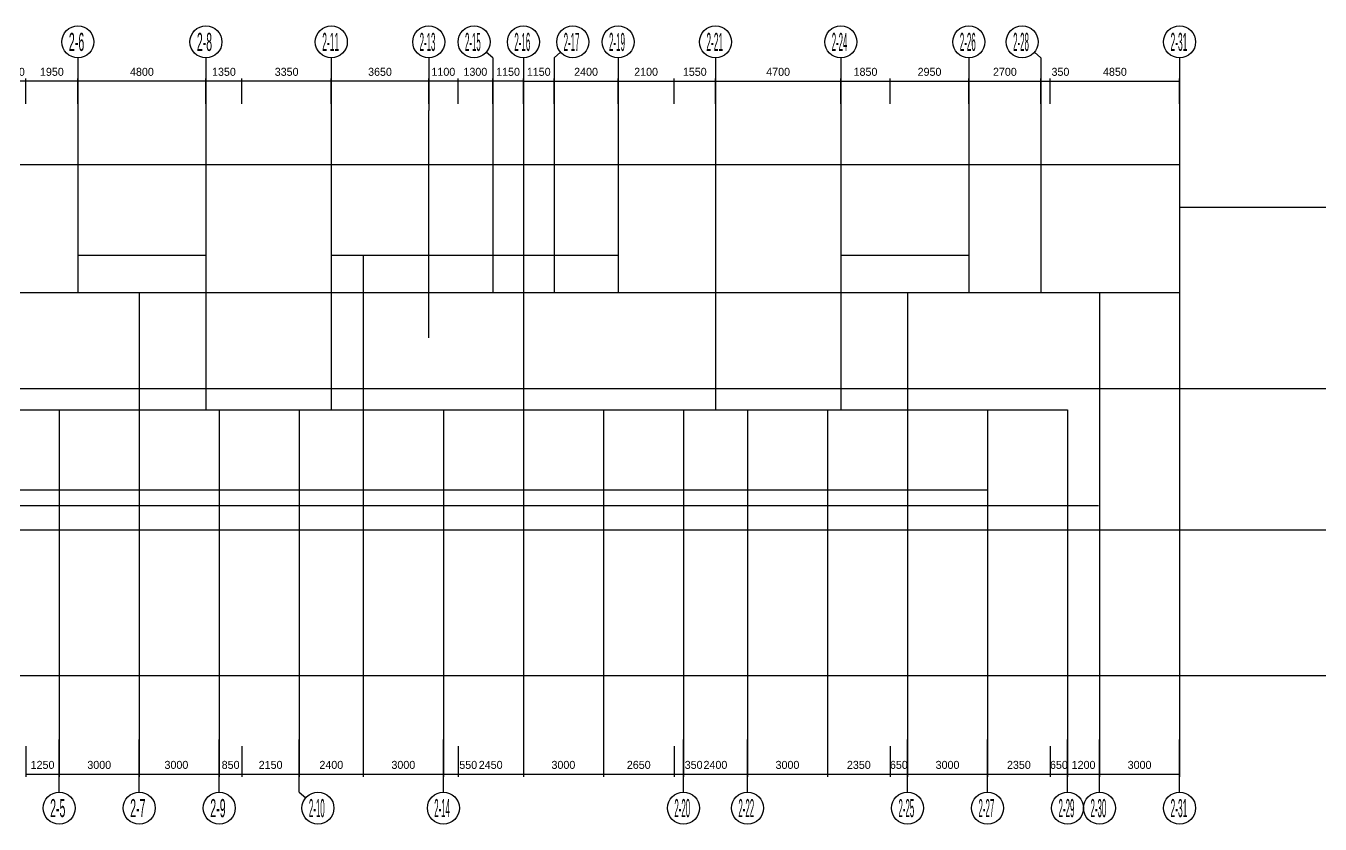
# Model space of a CAD drawing. Extents: x 471867 to 669967, y 35268 to 238913.
# Drawn here: x 546858 to 595376, y 207514 to 237426 of the extents above; entities that cross this region are included whole.
import ezdxf

# ---------------------------------------------------------------- set-up
doc = ezdxf.new("R2010")
doc.units = 0
doc.header["$LTSCALE"] = 100
doc.header["$MEASUREMENT"] = 0
doc.layers.add('DOTE', color=253, linetype='Continuous')
doc.layers.add('L-AXIS', color=3, linetype='Continuous')
doc.styles.add('hztxt2', font='hztxt2')
doc.dimstyles.get("Standard").update_dxf_attribs({"dimtxt": 300, "dimasz": 100, "dimexe": 100, "dimexo": 250, "dimgap": 100, "dimtad": 0, "dimtoh": 1, "dimdec": 0, "dimdsep": 46, "dimcen": 0.09, "dimclrt": 7, "dimadec": 0, "dimazin": 0, "dimtfac": 1, "dimtdec": 4, "dimtofl": 0, "dimtmove": 0, "dimatfit": 3, "dimfxl": 1, "dimtolj": 1, "dimtzin": 0, "dimarcsym": 0})

# ---------------------------------------------------------------- blocks, each defined once
blk = doc.blocks.new('*D401')
at = {"layer": 'L-AXIS', "color": 0, "linetype": 'ByBlock', "lineweight": -2}
for p, q in [((569058, 234511), (569058, 235453)), ((569058, 235353), (571158, 235353)), ((571158, 234511), (571158, 235453))]:
    blk.add_line(p, q, dxfattribs=at)
for points in [[(569058, 235353), (569158, 235370), (569158, 235337)], [(571158, 235353), (571058, 235337), (571058, 235370)]]:
    blk.add_solid(points, dxfattribs=at)
at = {"layer": 'L-AXIS', "color": 7, "linetype": 'Continuous', "lineweight": -2, "insert": (570108, 235703), "char_height": 300, "width": 775, "attachment_point": 5, "style": 'hztxt2'}
blk.add_mtext('2100', dxfattribs=at)
blk = doc.blocks.new('*D31')
at = {"layer": 'L-AXIS', "color": 0, "linetype": 'ByBlock', "lineweight": -2}
for p, q in [((568508, 210429), (568508, 209281)), ((571158, 210429), (571158, 209281)), ((568508, 209381), (571158, 209381))]:
    blk.add_line(p, q, dxfattribs=at)
for points in [[(568508, 209381), (568608, 209398), (568608, 209364)], [(571158, 209381), (571058, 209364), (571058, 209398)]]:
    blk.add_solid(points, dxfattribs=at)
at = {"layer": 'L-AXIS', "color": 7, "linetype": 'Continuous', "lineweight": -2, "insert": (569833, 209731), "char_height": 300, "width": 775, "attachment_point": 5, "style": 'hztxt2'}
blk.add_mtext('2650', dxfattribs=at)
blk = doc.blocks.new('_AXISO')
blk.add_circle((0, 0), 0.5)
blk = doc.blocks.new('*D208')
at = {"layer": 'L-AXIS', "color": 0, "linetype": 'ByBlock', "lineweight": -2}
for p, q in [((553608, 234511), (553608, 235453)), ((554958, 235353), (553608, 235353)), ((554958, 234511), (554958, 235453))]:
    blk.add_line(p, q, dxfattribs=at)
for points in [[(553608, 235353), (553708, 235370), (553708, 235337)], [(554958, 235353), (554858, 235337), (554858, 235370)]]:
    blk.add_solid(points, dxfattribs=at)
at = {"layer": 'L-AXIS', "color": 7, "linetype": 'Continuous', "lineweight": -2, "insert": (554283, 235703), "char_height": 300, "width": 690, "attachment_point": 5, "style": 'hztxt2'}
blk.add_mtext('1350', dxfattribs=at)
blk = doc.blocks.new('*D269')
at = {"layer": 'L-AXIS', "color": 0, "linetype": 'ByBlock', "lineweight": -2}
for p, q in [((554958, 234511), (554958, 235453)), ((558308, 235353), (554958, 235353)), ((558308, 234511), (558308, 235453))]:
    blk.add_line(p, q, dxfattribs=at)
for points in [[(554958, 235353), (555058, 235370), (555058, 235337)], [(558308, 235353), (558208, 235337), (558208, 235370)]]:
    blk.add_solid(points, dxfattribs=at)
at = {"layer": 'L-AXIS', "color": 7, "linetype": 'Continuous', "lineweight": -2, "insert": (556633, 235703), "char_height": 300, "width": 780, "attachment_point": 5, "style": 'hztxt2'}
blk.add_mtext('3350', dxfattribs=at)
blk = doc.blocks.new('*D142')
at = {"layer": 'L-AXIS', "color": 0, "linetype": 'ByBlock', "lineweight": -2}
for p, q in [((554108, 210429), (554108, 209281)), ((554958, 210429), (554958, 209281)), ((554108, 209381), (554958, 209381))]:
    blk.add_line(p, q, dxfattribs=at)
for points in [[(554108, 209381), (554208, 209398), (554208, 209364)], [(554958, 209381), (554858, 209364), (554858, 209398)]]:
    blk.add_solid(points, dxfattribs=at)
at = {"layer": 'L-AXIS', "color": 7, "linetype": 'Continuous', "lineweight": -2, "insert": (554533, 209731), "char_height": 300, "width": 566.67, "attachment_point": 5, "style": 'hztxt2'}
blk.add_mtext('850', dxfattribs=at)
blk = doc.blocks.new('*D207')
at = {"layer": 'L-AXIS', "color": 0, "linetype": 'ByBlock', "lineweight": -2}
for p, q in [((554958, 210429), (554958, 209281)), ((557108, 210429), (557108, 209281)), ((554958, 209381), (557108, 209381))]:
    blk.add_line(p, q, dxfattribs=at)
for points in [[(554958, 209381), (555058, 209398), (555058, 209364)], [(557108, 209381), (557008, 209364), (557008, 209398)]]:
    blk.add_solid(points, dxfattribs=at)
at = {"layer": 'L-AXIS', "color": 7, "linetype": 'Continuous', "lineweight": -2, "insert": (556033, 209731), "char_height": 300, "width": 775, "attachment_point": 5, "style": 'hztxt2'}
blk.add_mtext('2150', dxfattribs=at)
blk = doc.blocks.new('*D23')
at = {"layer": 'L-AXIS', "color": 0, "linetype": 'ByBlock', "lineweight": -2}
for p, q in [((546858, 210429), (546858, 209281)), ((548108, 210429), (548108, 209281)), ((546858, 209381), (548108, 209381))]:
    blk.add_line(p, q, dxfattribs=at)
for points in [[(546858, 209381), (546958, 209398), (546958, 209364)], [(548108, 209381), (548008, 209364), (548008, 209398)]]:
    blk.add_solid(points, dxfattribs=at)
at = {"layer": 'L-AXIS', "color": 7, "linetype": 'Continuous', "lineweight": -2, "insert": (547483, 209731), "char_height": 300, "width": 690, "attachment_point": 5, "style": 'hztxt2'}
blk.add_mtext('1250', dxfattribs=at)
blk = doc.blocks.new('*D168')
at = {"layer": 'L-AXIS', "color": 0, "linetype": 'ByBlock', "lineweight": -2}
for p, q in [((551108, 210429), (551108, 209281)), ((554108, 210429), (554108, 209281)), ((551108, 209381), (554108, 209381))]:
    blk.add_line(p, q, dxfattribs=at)
for points in [[(551108, 209381), (551208, 209398), (551208, 209364)], [(554108, 209381), (554008, 209364), (554008, 209398)]]:
    blk.add_solid(points, dxfattribs=at)
at = {"layer": 'L-AXIS', "color": 7, "linetype": 'Continuous', "lineweight": -2, "insert": (552501, 209731), "char_height": 300, "width": 780, "attachment_point": 5, "style": 'hztxt2'}
blk.add_mtext('3000', dxfattribs=at)
blk = doc.blocks.new('*D198')
at = {"layer": 'L-AXIS', "color": 0, "linetype": 'ByBlock', "lineweight": -2}
for p, q in [((548108, 210429), (548108, 209281)), ((551108, 210429), (551108, 209281)), ((548108, 209381), (551108, 209381))]:
    blk.add_line(p, q, dxfattribs=at)
for points in [[(548108, 209381), (548208, 209398), (548208, 209364)], [(551108, 209381), (551008, 209364), (551008, 209398)]]:
    blk.add_solid(points, dxfattribs=at)
at = {"layer": 'L-AXIS', "color": 7, "linetype": 'Continuous', "lineweight": -2, "insert": (549608, 209731), "char_height": 300, "width": 780, "attachment_point": 5, "style": 'hztxt2'}
blk.add_mtext('3000', dxfattribs=at)
blk = doc.blocks.new('*D47')
at = {"layer": 'L-AXIS', "color": 0, "linetype": 'ByBlock', "lineweight": -2}
for p, q in [((546858, 234511), (546858, 235453)), ((548808, 235353), (546858, 235353)), ((548808, 234511), (548808, 235453))]:
    blk.add_line(p, q, dxfattribs=at)
for points in [[(546858, 235353), (546958, 235370), (546958, 235337)], [(548808, 235353), (548708, 235337), (548708, 235370)]]:
    blk.add_solid(points, dxfattribs=at)
at = {"layer": 'L-AXIS', "color": 7, "linetype": 'Continuous', "lineweight": -2, "insert": (547833, 235703), "char_height": 300, "width": 685, "attachment_point": 5, "style": 'hztxt2'}
blk.add_mtext('1950', dxfattribs=at)
blk = doc.blocks.new('*D415')
at = {"layer": 'L-AXIS', "color": 0, "linetype": 'ByBlock', "lineweight": -2}
for p, q in [((546108, 234511), (546108, 235453)), ((546858, 235353), (546108, 235353)), ((546858, 234511), (546858, 235453))]:
    blk.add_line(p, q, dxfattribs=at)
for points in [[(546108, 235353), (546208, 235370), (546208, 235337)], [(546858, 235353), (546758, 235337), (546758, 235370)]]:
    blk.add_solid(points, dxfattribs=at)
at = {"layer": 'L-AXIS', "color": 7, "linetype": 'Continuous', "lineweight": -2, "insert": (546483, 235703), "char_height": 300, "width": 566.67, "attachment_point": 5, "style": 'hztxt2'}
blk.add_mtext('750', dxfattribs=at)
blk = doc.blocks.new('*D17')
at = {"layer": 'L-AXIS', "color": 0, "linetype": 'ByBlock', "lineweight": -2}
for p, q in [((548808, 234511), (548808, 235453)), ((553608, 235353), (548808, 235353)), ((553608, 234511), (553608, 235453))]:
    blk.add_line(p, q, dxfattribs=at)
for points in [[(548808, 235353), (548908, 235370), (548908, 235337)], [(553608, 235353), (553508, 235337), (553508, 235370)]]:
    blk.add_solid(points, dxfattribs=at)
at = {"layer": 'L-AXIS', "color": 7, "linetype": 'Continuous', "lineweight": -2, "insert": (551208, 235703), "char_height": 300, "width": 790, "attachment_point": 5, "style": 'hztxt2'}
blk.add_mtext('4800', dxfattribs=at)
blk = doc.blocks.new('*D282')
at = {"layer": 'L-AXIS', "color": 0, "linetype": 'ByBlock', "lineweight": -2}
for p, q in [((562508, 210429), (562508, 209281)), ((563058, 210429), (563058, 209281)), ((562508, 209381), (563058, 209381))]:
    blk.add_line(p, q, dxfattribs=at)
for points in [[(562508, 209381), (562608, 209398), (562608, 209364)], [(563058, 209381), (562958, 209364), (562958, 209398)]]:
    blk.add_solid(points, dxfattribs=at)
at = {"layer": 'L-AXIS', "color": 7, "linetype": 'Continuous', "lineweight": -2, "insert": (563441, 209731), "char_height": 300, "width": 566.67, "attachment_point": 5, "style": 'hztxt2'}
blk.add_mtext('550', dxfattribs=at)
blk = doc.blocks.new('*D54')
at = {"layer": 'L-AXIS', "color": 0, "linetype": 'ByBlock', "lineweight": -2}
for p, q in [((557108, 210429), (557108, 209281)), ((559508, 210429), (559508, 209281)), ((557108, 209381), (559508, 209381))]:
    blk.add_line(p, q, dxfattribs=at)
for points in [[(557108, 209381), (557208, 209398), (557208, 209364)], [(559508, 209381), (559408, 209364), (559408, 209398)]]:
    blk.add_solid(points, dxfattribs=at)
at = {"layer": 'L-AXIS', "color": 7, "linetype": 'Continuous', "lineweight": -2, "insert": (558308, 209731), "char_height": 300, "width": 785, "attachment_point": 5, "style": 'hztxt2'}
blk.add_mtext('2400', dxfattribs=at)
blk = doc.blocks.new('*D335')
at = {"layer": 'L-AXIS', "color": 0, "linetype": 'ByBlock', "lineweight": -2}
for p, q in [((559508, 210429), (559508, 209281)), ((562508, 210429), (562508, 209281)), ((559508, 209381), (562508, 209381))]:
    blk.add_line(p, q, dxfattribs=at)
for points in [[(559508, 209381), (559608, 209398), (559608, 209364)], [(562508, 209381), (562408, 209364), (562408, 209398)]]:
    blk.add_solid(points, dxfattribs=at)
at = {"layer": 'L-AXIS', "color": 7, "linetype": 'Continuous', "lineweight": -2, "insert": (561008, 209731), "char_height": 300, "width": 780, "attachment_point": 5, "style": 'hztxt2'}
blk.add_mtext('3000', dxfattribs=at)
blk = doc.blocks.new('*D203')
at = {"layer": 'L-AXIS', "color": 0, "linetype": 'ByBlock', "lineweight": -2}
for p, q in [((565508, 210429), (565508, 209281)), ((568508, 210429), (568508, 209281)), ((565508, 209381), (568508, 209381))]:
    blk.add_line(p, q, dxfattribs=at)
for points in [[(565508, 209381), (565608, 209398), (565608, 209364)], [(568508, 209381), (568408, 209364), (568408, 209398)]]:
    blk.add_solid(points, dxfattribs=at)
at = {"layer": 'L-AXIS', "color": 7, "linetype": 'Continuous', "lineweight": -2, "insert": (567008, 209731), "char_height": 300, "width": 780, "attachment_point": 5, "style": 'hztxt2'}
blk.add_mtext('3000', dxfattribs=at)
blk = doc.blocks.new('*D264')
at = {"layer": 'L-AXIS', "color": 0, "linetype": 'ByBlock', "lineweight": -2}
for p, q in [((563058, 210429), (563058, 209281)), ((565508, 210429), (565508, 209281)), ((563058, 209381), (565508, 209381))]:
    blk.add_line(p, q, dxfattribs=at)
for points in [[(563058, 209381), (563158, 209398), (563158, 209364)], [(565508, 209381), (565408, 209364), (565408, 209398)]]:
    blk.add_solid(points, dxfattribs=at)
at = {"layer": 'L-AXIS', "color": 7, "linetype": 'Continuous', "lineweight": -2, "insert": (564283, 209731), "char_height": 300, "width": 785, "attachment_point": 5, "style": 'hztxt2'}
blk.add_mtext('2450', dxfattribs=at)
blk = doc.blocks.new('*D201')
at = {"layer": 'L-AXIS', "color": 0, "linetype": 'ByBlock', "lineweight": -2}
for p, q in [((561958, 234511), (561958, 235453)), ((563058, 235353), (561958, 235353)), ((563058, 234511), (563058, 235453))]:
    blk.add_line(p, q, dxfattribs=at)
for points in [[(561958, 235353), (562058, 235370), (562058, 235337)], [(563058, 235353), (562958, 235337), (562958, 235370)]]:
    blk.add_solid(points, dxfattribs=at)
at = {"layer": 'L-AXIS', "color": 7, "linetype": 'Continuous', "lineweight": -2, "insert": (562508, 235703), "char_height": 300, "width": 685, "attachment_point": 5, "style": 'hztxt2'}
blk.add_mtext('1100', dxfattribs=at)
blk = doc.blocks.new('*D19')
at = {"layer": 'L-AXIS', "color": 0, "linetype": 'ByBlock', "lineweight": -2}
for p, q in [((558308, 234511), (558308, 235453)), ((561958, 235353), (558308, 235353)), ((561958, 234511), (561958, 235453))]:
    blk.add_line(p, q, dxfattribs=at)
for points in [[(558308, 235353), (558408, 235370), (558408, 235337)], [(561958, 235353), (561858, 235337), (561858, 235370)]]:
    blk.add_solid(points, dxfattribs=at)
at = {"layer": 'L-AXIS', "color": 7, "linetype": 'Continuous', "lineweight": -2, "insert": (560133, 235703), "char_height": 300, "width": 775, "attachment_point": 5, "style": 'hztxt2'}
blk.add_mtext('3650', dxfattribs=at)
blk = doc.blocks.new('*D85')
at = {"layer": 'L-AXIS', "color": 0, "linetype": 'ByBlock', "lineweight": -2}
for p, q in [((566658, 234511), (566658, 235453)), ((566658, 235353), (569058, 235353)), ((569058, 234511), (569058, 235453))]:
    blk.add_line(p, q, dxfattribs=at)
for points in [[(566658, 235353), (566758, 235370), (566758, 235337)], [(569058, 235353), (568958, 235337), (568958, 235370)]]:
    blk.add_solid(points, dxfattribs=at)
at = {"layer": 'L-AXIS', "color": 7, "linetype": 'Continuous', "lineweight": -2, "insert": (567858, 235703), "char_height": 300, "width": 785, "attachment_point": 5, "style": 'hztxt2'}
blk.add_mtext('2400', dxfattribs=at)
blk = doc.blocks.new('*D273')
at = {"layer": 'L-AXIS', "color": 0, "linetype": 'ByBlock', "lineweight": -2}
for p, q in [((564358, 234511), (564358, 235453)), ((565508, 235353), (564358, 235353)), ((565508, 234511), (565508, 235453))]:
    blk.add_line(p, q, dxfattribs=at)
for points in [[(564358, 235353), (564458, 235370), (564458, 235337)], [(565508, 235353), (565408, 235337), (565408, 235370)]]:
    blk.add_solid(points, dxfattribs=at)
at = {"layer": 'L-AXIS', "color": 7, "linetype": 'Continuous', "lineweight": -2, "insert": (564933, 235703), "char_height": 300, "width": 685, "attachment_point": 5, "style": 'hztxt2'}
blk.add_mtext('1150', dxfattribs=at)
blk = doc.blocks.new('*D324')
at = {"layer": 'L-AXIS', "color": 0, "linetype": 'ByBlock', "lineweight": -2}
for p, q in [((563058, 234511), (563058, 235453)), ((564358, 235353), (563058, 235353)), ((564358, 234511), (564358, 235453))]:
    blk.add_line(p, q, dxfattribs=at)
for points in [[(563058, 235353), (563158, 235370), (563158, 235337)], [(564358, 235353), (564258, 235337), (564258, 235370)]]:
    blk.add_solid(points, dxfattribs=at)
at = {"layer": 'L-AXIS', "color": 7, "linetype": 'Continuous', "lineweight": -2, "insert": (563708, 235703), "char_height": 300, "width": 690, "attachment_point": 5, "style": 'hztxt2'}
blk.add_mtext('1300', dxfattribs=at)
blk = doc.blocks.new('*D163')
at = {"layer": 'L-AXIS', "color": 0, "linetype": 'ByBlock', "lineweight": -2}
for p, q in [((565508, 234511), (565508, 235453)), ((565508, 235353), (566658, 235353)), ((566658, 234511), (566658, 235453))]:
    blk.add_line(p, q, dxfattribs=at)
for points in [[(565508, 235353), (565608, 235370), (565608, 235337)], [(566658, 235353), (566558, 235337), (566558, 235370)]]:
    blk.add_solid(points, dxfattribs=at)
at = {"layer": 'L-AXIS', "color": 7, "linetype": 'Continuous', "lineweight": -2, "insert": (566083, 235703), "char_height": 300, "width": 685, "attachment_point": 5, "style": 'hztxt2'}
blk.add_mtext('1150', dxfattribs=at)
blk = doc.blocks.new('*D126')
at = {"layer": 'L-AXIS', "color": 0, "linetype": 'ByBlock', "lineweight": -2}
for p, q in [((585258, 234511), (585258, 235453)), ((585258, 235353), (590108, 235353)), ((590108, 234511), (590108, 235453))]:
    blk.add_line(p, q, dxfattribs=at)
for points in [[(585258, 235353), (585358, 235370), (585358, 235337)], [(590108, 235353), (590008, 235337), (590008, 235370)]]:
    blk.add_solid(points, dxfattribs=at)
at = {"layer": 'L-AXIS', "color": 7, "linetype": 'Continuous', "lineweight": -2, "insert": (587683, 235703), "char_height": 300, "width": 790, "attachment_point": 5, "style": 'hztxt2'}
blk.add_mtext('4850', dxfattribs=at)
blk = doc.blocks.new('*D390')
at = {"layer": 'L-AXIS', "color": 0, "linetype": 'ByBlock', "lineweight": -2}
for p, q in [((585908, 210429), (585908, 209281)), ((587108, 210429), (587108, 209281)), ((585908, 209381), (587108, 209381))]:
    blk.add_line(p, q, dxfattribs=at)
for points in [[(585908, 209381), (586008, 209398), (586008, 209364)], [(587108, 209381), (587008, 209364), (587008, 209398)]]:
    blk.add_solid(points, dxfattribs=at)
at = {"layer": 'L-AXIS', "color": 7, "linetype": 'Continuous', "lineweight": -2, "insert": (586508, 209731), "char_height": 300, "width": 690, "attachment_point": 5, "style": 'hztxt2'}
blk.add_mtext('1200', dxfattribs=at)
blk = doc.blocks.new('*D25')
at = {"layer": 'L-AXIS', "color": 0, "linetype": 'ByBlock', "lineweight": -2}
for p, q in [((576908, 210429), (576908, 209281)), ((579258, 210429), (579258, 209281)), ((576908, 209381), (579258, 209381))]:
    blk.add_line(p, q, dxfattribs=at)
for points in [[(576908, 209381), (577008, 209398), (577008, 209364)], [(579258, 209381), (579158, 209364), (579158, 209398)]]:
    blk.add_solid(points, dxfattribs=at)
at = {"layer": 'L-AXIS', "color": 7, "linetype": 'Continuous', "lineweight": -2, "insert": (578083, 209731), "char_height": 300, "width": 780, "attachment_point": 5, "style": 'hztxt2'}
blk.add_mtext('2350', dxfattribs=at)
blk = doc.blocks.new('*D217')
at = {"layer": 'L-AXIS', "color": 0, "linetype": 'ByBlock', "lineweight": -2}
for p, q in [((573908, 210429), (573908, 209281)), ((576908, 210429), (576908, 209281)), ((573908, 209381), (576908, 209381))]:
    blk.add_line(p, q, dxfattribs=at)
for points in [[(573908, 209381), (574008, 209398), (574008, 209364)], [(576908, 209381), (576808, 209364), (576808, 209398)]]:
    blk.add_solid(points, dxfattribs=at)
at = {"layer": 'L-AXIS', "color": 7, "linetype": 'Continuous', "lineweight": -2, "insert": (575408, 209731), "char_height": 300, "width": 780, "attachment_point": 5, "style": 'hztxt2'}
blk.add_mtext('3000', dxfattribs=at)
blk = doc.blocks.new('*D278')
at = {"layer": 'L-AXIS', "color": 0, "linetype": 'ByBlock', "lineweight": -2}
for p, q in [((571158, 210429), (571158, 209281)), ((571508, 210429), (571508, 209281)), ((571158, 209381), (571508, 209381))]:
    blk.add_line(p, q, dxfattribs=at)
for points in [[(571158, 209381), (571258, 209398), (571258, 209364)], [(571508, 209381), (571408, 209364), (571408, 209398)]]:
    blk.add_solid(points, dxfattribs=at)
at = {"layer": 'L-AXIS', "color": 7, "linetype": 'Continuous', "lineweight": -2, "insert": (571891, 209731), "char_height": 300, "width": 566.67, "attachment_point": 5, "style": 'hztxt2'}
blk.add_mtext('350', dxfattribs=at)
blk = doc.blocks.new('*D98')
at = {"layer": 'L-AXIS', "color": 0, "linetype": 'ByBlock', "lineweight": -2}
for p, q in [((571508, 210429), (571508, 209281)), ((573908, 210429), (573908, 209281)), ((571508, 209381), (573908, 209381))]:
    blk.add_line(p, q, dxfattribs=at)
for points in [[(571508, 209381), (571608, 209398), (571608, 209364)], [(573908, 209381), (573808, 209364), (573808, 209398)]]:
    blk.add_solid(points, dxfattribs=at)
at = {"layer": 'L-AXIS', "color": 7, "linetype": 'Continuous', "lineweight": -2, "insert": (572708, 209731), "char_height": 300, "width": 785, "attachment_point": 5, "style": 'hztxt2'}
blk.add_mtext('2400', dxfattribs=at)
blk = doc.blocks.new('*D152')
at = {"layer": 'L-AXIS', "color": 0, "linetype": 'ByBlock', "lineweight": -2}
for p, q in [((579908, 210429), (579908, 209281)), ((582908, 210429), (582908, 209281)), ((579908, 209381), (582908, 209381))]:
    blk.add_line(p, q, dxfattribs=at)
for points in [[(579908, 209381), (580008, 209398), (580008, 209364)], [(582908, 209381), (582808, 209364), (582808, 209398)]]:
    blk.add_solid(points, dxfattribs=at)
at = {"layer": 'L-AXIS', "color": 7, "linetype": 'Continuous', "lineweight": -2, "insert": (581408, 209731), "char_height": 300, "width": 780, "attachment_point": 5, "style": 'hztxt2'}
blk.add_mtext('3000', dxfattribs=at)
blk = doc.blocks.new('*D33')
at = {"layer": 'L-AXIS', "color": 0, "linetype": 'ByBlock', "lineweight": -2}
for p, q in [((579258, 210429), (579258, 209281)), ((579908, 210429), (579908, 209281)), ((579258, 209381), (579908, 209381))]:
    blk.add_line(p, q, dxfattribs=at)
for points in [[(579258, 209381), (579358, 209398), (579358, 209364)], [(579908, 209381), (579808, 209364), (579808, 209398)]]:
    blk.add_solid(points, dxfattribs=at)
at = {"layer": 'L-AXIS', "color": 7, "linetype": 'Continuous', "lineweight": -2, "insert": (579583, 209731), "char_height": 300, "width": 556.67, "attachment_point": 5, "style": 'hztxt2'}
blk.add_mtext('650', dxfattribs=at)
blk = doc.blocks.new('*D97')
at = {"layer": 'L-AXIS', "color": 0, "linetype": 'ByBlock', "lineweight": -2}
for p, q in [((585258, 210429), (585258, 209281)), ((585908, 210429), (585908, 209281)), ((585258, 209381), (585908, 209381))]:
    blk.add_line(p, q, dxfattribs=at)
for points in [[(585258, 209381), (585358, 209398), (585358, 209364)], [(585908, 209381), (585808, 209364), (585808, 209398)]]:
    blk.add_solid(points, dxfattribs=at)
at = {"layer": 'L-AXIS', "color": 7, "linetype": 'Continuous', "lineweight": -2, "insert": (585583, 209731), "char_height": 300, "width": 556.67, "attachment_point": 5, "style": 'hztxt2'}
blk.add_mtext('650', dxfattribs=at)
blk = doc.blocks.new('*D359')
at = {"layer": 'L-AXIS', "color": 0, "linetype": 'ByBlock', "lineweight": -2}
for p, q in [((582908, 210429), (582908, 209281)), ((585258, 210429), (585258, 209281)), ((582908, 209381), (585258, 209381))]:
    blk.add_line(p, q, dxfattribs=at)
for points in [[(582908, 209381), (583008, 209398), (583008, 209364)], [(585258, 209381), (585158, 209364), (585158, 209398)]]:
    blk.add_solid(points, dxfattribs=at)
at = {"layer": 'L-AXIS', "color": 7, "linetype": 'Continuous', "lineweight": -2, "insert": (584083, 209731), "char_height": 300, "width": 780, "attachment_point": 5, "style": 'hztxt2'}
blk.add_mtext('2350', dxfattribs=at)
blk = doc.blocks.new('*D383')
at = {"layer": 'L-AXIS', "color": 0, "linetype": 'ByBlock', "lineweight": -2}
for p, q in [((577408, 234511), (577408, 235453)), ((577408, 235353), (579258, 235353)), ((579258, 234511), (579258, 235453))]:
    blk.add_line(p, q, dxfattribs=at)
for points in [[(577408, 235353), (577508, 235370), (577508, 235337)], [(579258, 235353), (579158, 235337), (579158, 235370)]]:
    blk.add_solid(points, dxfattribs=at)
at = {"layer": 'L-AXIS', "color": 7, "linetype": 'Continuous', "lineweight": -2, "insert": (578333, 235703), "char_height": 300, "width": 690, "attachment_point": 5, "style": 'hztxt2'}
blk.add_mtext('1850', dxfattribs=at)
blk = doc.blocks.new('*D239')
at = {"layer": 'L-AXIS', "color": 0, "linetype": 'ByBlock', "lineweight": -2}
for p, q in [((572708, 234511), (572708, 235453)), ((572708, 235353), (577408, 235353)), ((577408, 234511), (577408, 235453))]:
    blk.add_line(p, q, dxfattribs=at)
for points in [[(572708, 235353), (572808, 235370), (572808, 235337)], [(577408, 235353), (577308, 235337), (577308, 235370)]]:
    blk.add_solid(points, dxfattribs=at)
at = {"layer": 'L-AXIS', "color": 7, "linetype": 'Continuous', "lineweight": -2, "insert": (575058, 235703), "char_height": 300, "width": 790, "attachment_point": 5, "style": 'hztxt2'}
blk.add_mtext('4700', dxfattribs=at)
blk = doc.blocks.new('*D15')
at = {"layer": 'L-AXIS', "color": 0, "linetype": 'ByBlock', "lineweight": -2}
for p, q in [((571158, 234511), (571158, 235453)), ((571158, 235353), (572708, 235353)), ((572708, 234511), (572708, 235453))]:
    blk.add_line(p, q, dxfattribs=at)
for points in [[(571158, 235353), (571258, 235370), (571258, 235337)], [(572708, 235353), (572608, 235337), (572608, 235370)]]:
    blk.add_solid(points, dxfattribs=at)
at = {"layer": 'L-AXIS', "color": 7, "linetype": 'Continuous', "lineweight": -2, "insert": (571933, 235703), "char_height": 300, "width": 690, "attachment_point": 5, "style": 'hztxt2'}
blk.add_mtext('1550', dxfattribs=at)
blk = doc.blocks.new('*D296')
at = {"layer": 'L-AXIS', "color": 0, "linetype": 'ByBlock', "lineweight": -2}
for p, q in [((582208, 234511), (582208, 235453)), ((582208, 235353), (584908, 235353)), ((584908, 234511), (584908, 235453))]:
    blk.add_line(p, q, dxfattribs=at)
for points in [[(582208, 235353), (582308, 235370), (582308, 235337)], [(584908, 235353), (584808, 235337), (584808, 235370)]]:
    blk.add_solid(points, dxfattribs=at)
at = {"layer": 'L-AXIS', "color": 7, "linetype": 'Continuous', "lineweight": -2, "insert": (583558, 235703), "char_height": 300, "width": 780, "attachment_point": 5, "style": 'hztxt2'}
blk.add_mtext('2700', dxfattribs=at)
blk = doc.blocks.new('*D318')
at = {"layer": 'L-AXIS', "color": 0, "linetype": 'ByBlock', "lineweight": -2}
for p, q in [((579258, 234511), (579258, 235453)), ((579258, 235353), (582208, 235353)), ((582208, 234511), (582208, 235453))]:
    blk.add_line(p, q, dxfattribs=at)
for points in [[(579258, 235353), (579358, 235370), (579358, 235337)], [(582208, 235353), (582108, 235337), (582108, 235370)]]:
    blk.add_solid(points, dxfattribs=at)
at = {"layer": 'L-AXIS', "color": 7, "linetype": 'Continuous', "lineweight": -2, "insert": (580733, 235703), "char_height": 300, "width": 775, "attachment_point": 5, "style": 'hztxt2'}
blk.add_mtext('2950', dxfattribs=at)
blk = doc.blocks.new('*D174')
at = {"layer": 'L-AXIS', "color": 0, "linetype": 'ByBlock', "lineweight": -2}
for p, q in [((584908, 234511), (584908, 235453)), ((584908, 235353), (585258, 235353)), ((585258, 234511), (585258, 235453))]:
    blk.add_line(p, q, dxfattribs=at)
for points in [[(584908, 235353), (585008, 235370), (585008, 235337)], [(585258, 235353), (585158, 235337), (585158, 235370)]]:
    blk.add_solid(points, dxfattribs=at)
at = {"layer": 'L-AXIS', "color": 7, "linetype": 'Continuous', "lineweight": -2, "insert": (585641, 235703), "char_height": 300, "width": 566.67, "attachment_point": 5, "style": 'hztxt2'}
blk.add_mtext('350', dxfattribs=at)
blk = doc.blocks.new('*D268')
at = {"layer": 'L-AXIS', "color": 0, "linetype": 'ByBlock', "lineweight": -2}
for p, q in [((587108, 210429), (587108, 209281)), ((590108, 210429), (590108, 209281)), ((587108, 209381), (590108, 209381))]:
    blk.add_line(p, q, dxfattribs=at)
for points in [[(587108, 209381), (587208, 209398), (587208, 209364)], [(590108, 209381), (590008, 209364), (590008, 209398)]]:
    blk.add_solid(points, dxfattribs=at)
at = {"layer": 'L-AXIS', "color": 7, "linetype": 'Continuous', "lineweight": -2, "insert": (588608, 209731), "char_height": 300, "width": 780, "attachment_point": 5, "style": 'hztxt2'}
blk.add_mtext('3000', dxfattribs=at)

msp = doc.modelspace()

# ---------------------------------------------------------------- linework, layer by layer
at = {"layer": 'DOTE'}
for p, q in [((548808.1, 234260.7), (548808.1, 227437.9)), ((553608.1, 234260.7), (553608.1, 223037.9)), ((558308.1, 234260.7), (558308.1, 223037.9)), ((561958.1, 225737.9), (561958.1, 234260.7)), ((564358.1, 234260.7), (564358.1, 227437.9)), ((565508.1, 234260.7), (565508.1, 210429.3)), ((566658.1, 234260.7), (566658.1, 227437.9)), ((569058.1, 234260.7), (569058.1, 227437.9)), ((572708.1, 234260.7), (572708.1, 223037.9)), ((577408.1, 234260.7), (577408.1, 223037.9)), ((582208.1, 234260.7), (582208.1, 227437.9)), ((584908.1, 234260.7), (584908.1, 227437.9)), ((590108.1, 234260.7), (590108.1, 210429.3)), ((538758.1, 232237.9), (590108.1, 232237.9)), ((590108.1, 230637.9), (664810.3, 230637.9)), ((548808.1, 228837.9), (553608.1, 228837.9)), ((558308.1, 228837.9), (569058.1, 228837.9)), ((559508.1, 228837.9), (559508.1, 210429.3)), ((577408.1, 228837.9), (582208.1, 228837.9)), ((539629.1, 227437.9), (590108.1, 227437.9)), ((551108.1, 227437.9), (551108.1, 210429.3)), ((579908.1, 227437.9), (579908.1, 210429.3)), ((587108.1, 227437.9), (587108.1, 210429.3)), ((539629.1, 223837.9), (599108.1, 223837.9)), ((539629.1, 223037.9), (585908.1, 223037.9)), ((548108.1, 223037.9), (548108.1, 210429.3)), ((554108.1, 223037.9), (554108.1, 210429.3)), ((557108.1, 223037.9), (557108.1, 210429.3)), ((562508.1, 223037.9), (562508.1, 210429.3)), ((568508.1, 223037.9), (568508.1, 210429.3)), ((571508.1, 223037.9), (571508.1, 210429.3)), ((573908.1, 223037.9), (573908.1, 210429.3)), ((576908.1, 223037.9), (576908.1, 210429.3)), ((582908.1, 223037.9), (582908.1, 210429.3)), ((585908.1, 223037.9), (585908.1, 210429.3)), ((539629.1, 220037.9), (582908.1, 220037.9)), ((587069.7, 219437.9), (539629.1, 219437.9)), ((530358.1, 218537.9), (599408.1, 218537.9)), ((488717.2, 213087.9), (664518.6, 213087.9))]:
    msp.add_line(p, q, dxfattribs=at)
at = {"layer": 'L-AXIS'}
for p, q in [((564358.1, 236226.3), (564113.6, 236435.8)), ((566658.1, 236226.3), (566902.5, 236435.8)), ((584908.1, 236226.3), (584663.6, 236435.8)), ((548808.1, 236226.3), (548808.1, 234260.7)), ((553608.1, 236226.3), (553608.1, 234260.7)), ((558308.1, 236226.3), (558308.1, 234260.7)), ((561958.1, 236226.3), (561958.1, 234260.7)), ((564358.1, 236226.3), (564358.1, 234260.7)), ((565508.1, 236226.3), (565508.1, 234260.7)), ((566658.1, 236226.3), (566658.1, 234260.7)), ((569058.1, 236226.3), (569058.1, 234260.7)), ((572708.1, 236226.3), (572708.1, 234260.7)), ((577408.1, 236226.3), (577408.1, 234260.7)), ((582208.1, 236226.3), (582208.1, 234260.7)), ((584908.1, 236226.3), (584908.1, 234260.7)), ((590108.1, 236226.3), (590108.1, 234260.7)), ((548108.1, 208713.7), (548108.1, 210679.3)), ((551108.1, 208713.7), (551108.1, 210679.3)), ((554108.1, 208713.7), (554108.1, 210679.3)), ((557108.1, 208713.7), (557108.1, 210679.3)), ((562508.1, 208713.7), (562508.1, 210679.3)), ((571508.1, 208713.7), (571508.1, 210679.3)), ((573908.1, 208713.7), (573908.1, 210679.3)), ((579908.1, 208713.7), (579908.1, 210679.3)), ((582908.1, 208713.7), (582908.1, 210679.3)), ((585908.1, 208713.7), (585908.1, 210679.3)), ((587108.1, 208713.7), (587108.1, 210679.3)), ((590108.1, 208713.7), (590108.1, 210679.3)), ((557108.1, 208713.7), (557352.5, 208504.2))]:
    msp.add_line(p, q, dxfattribs=at)

# ---------------------------------------------------------------- block references
ref = msp.add_blockref('_AXISO', (548808, 236826.3), dxfattribs=dict(at, xscale=1199.999999999997, yscale=1200, rotation=359.9996457873818))
ref.add_attrib('A', '2-6', (548468.6, 236486.9), dxfattribs={"height": 678.82, "style": 'hztxt2', "width": 0.440678})
ref = msp.add_blockref('_AXISO', (553608.1, 236826.3), dxfattribs=dict(at, xscale=1199.999999999997, yscale=1200, rotation=359.9996457873818))
ref.add_attrib('A', '2-8', (553268.7, 236486.9), dxfattribs={"height": 678.82, "style": 'hztxt2', "width": 0.433333})
ref = msp.add_blockref('_AXISO', (558308.1, 236826.3), dxfattribs=dict(at, xscale=1199.999999999997, yscale=1200, rotation=359.9996457873818))
ref.add_attrib('A', '2-11', (557968.7, 236486.9), dxfattribs={"height": 678.82, "style": 'hztxt2', "width": 0.346667})
ref = msp.add_blockref('_AXISO', (561958.1, 236826.3), dxfattribs=dict(at, xscale=1199.999999999997, yscale=1200, rotation=359.9996457873818))
ref.add_attrib('A', '2-13', (561618.7, 236486.9), dxfattribs={"height": 678.82, "style": 'hztxt2', "width": 0.325})
ref = msp.add_blockref('_AXISO', (563658.1, 236826.3), dxfattribs=dict(at, xscale=1199.999999999997, yscale=1200, rotation=359.9996457873818))
ref.add_attrib('A', '2-15', (563318.7, 236486.9), dxfattribs={"height": 678.82, "style": 'hztxt2', "width": 0.325})
ref = msp.add_blockref('_AXISO', (565508.1, 236826.3), dxfattribs=dict(at, xscale=1199.999999999997, yscale=1200, rotation=359.9996457873818))
ref.add_attrib('A', '2-16', (565168.7, 236486.9), dxfattribs={"height": 678.82, "style": 'hztxt2', "width": 0.329114})
ref = msp.add_blockref('_AXISO', (567358.1, 236826.3), dxfattribs=dict(at, xscale=1199.999999999997, yscale=1200, rotation=359.9996457873818))
ref.add_attrib('A', '2-17', (567018.7, 236486.9), dxfattribs={"height": 678.82, "style": 'hztxt2', "width": 0.325})
ref = msp.add_blockref('_AXISO', (569058.1, 236826.3), dxfattribs=dict(at, xscale=1199.999999999997, yscale=1200, rotation=359.9996457873818))
ref.add_attrib('A', '2-19', (568718.7, 236486.9), dxfattribs={"height": 678.82, "style": 'hztxt2', "width": 0.329114})
ref = msp.add_blockref('_AXISO', (572708.1, 236826.3), dxfattribs=dict(at, xscale=1199.999999999997, yscale=1200, rotation=359.9996457873818))
ref.add_attrib('A', '2-21', (572368.7, 236486.9), dxfattribs={"height": 678.82, "style": 'hztxt2', "width": 0.346667})
ref = msp.add_blockref('_AXISO', (577408.1, 236826.3), dxfattribs=dict(at, xscale=1199.999999999997, yscale=1200, rotation=359.9996457873818))
ref.add_attrib('A', '2-24', (577068.7, 236486.9), dxfattribs={"height": 678.82, "style": 'hztxt2', "width": 0.320988})
ref = msp.add_blockref('_AXISO', (582208.1, 236826.3), dxfattribs=dict(at, xscale=1199.999999999997, yscale=1200, rotation=359.9996457873818))
ref.add_attrib('A', '2-26', (581868.7, 236486.9), dxfattribs={"height": 678.82, "style": 'hztxt2', "width": 0.329114})
ref = msp.add_blockref('_AXISO', (584208.1, 236826.3), dxfattribs=dict(at, xscale=1199.999999999997, yscale=1200, rotation=359.9996457873818))
ref.add_attrib('A', '2-28', (583868.7, 236486.9), dxfattribs={"height": 678.82, "style": 'hztxt2', "width": 0.325})
ref = msp.add_blockref('_AXISO', (590108.1, 236826.3), dxfattribs=dict(at, xscale=1199.999999999997, yscale=1200, rotation=359.9996457873818))
ref.add_attrib('A', '2-31', (589768.7, 236486.9), dxfattribs={"height": 678.82, "style": 'hztxt2', "width": 0.346667})
ref = msp.add_blockref('_AXISO', (548108.1, 208113.7), dxfattribs=dict(at, xscale=1199.999999999997, yscale=1200, rotation=359.9996457873818))
ref.add_attrib('A', '2-5', (547768.7, 207774.3), dxfattribs={"height": 678.82, "style": 'hztxt2', "width": 0.433333})
ref = msp.add_blockref('_AXISO', (551108.1, 208113.7), dxfattribs=dict(at, xscale=1199.999999999997, yscale=1200, rotation=359.9996457873818))
ref.add_attrib('A', '2-7', (550768.7, 207774.3), dxfattribs={"height": 678.82, "style": 'hztxt2', "width": 0.433333})
ref = msp.add_blockref('_AXISO', (554108.1, 208113.7), dxfattribs=dict(at, xscale=1199.999999999997, yscale=1200, rotation=359.9996457873818))
ref.add_attrib('A', '2-9', (553768.7, 207774.3), dxfattribs={"height": 678.82, "style": 'hztxt2', "width": 0.440678})
ref = msp.add_blockref('_AXISO', (557808.1, 208113.7), dxfattribs=dict(at, xscale=1199.999999999997, yscale=1200, rotation=359.9996457873818))
ref.add_attrib('A', '2-10', (557468.7, 207774.3), dxfattribs={"height": 678.82, "style": 'hztxt2', "width": 0.325})
ref = msp.add_blockref('_AXISO', (562508.1, 208113.7), dxfattribs=dict(at, xscale=1199.999999999997, yscale=1200, rotation=359.9996457873818))
ref.add_attrib('A', '2-14', (562168.7, 207774.3), dxfattribs={"height": 678.82, "style": 'hztxt2', "width": 0.320988})
ref = msp.add_blockref('_AXISO', (571508.1, 208113.7), dxfattribs=dict(at, xscale=1199.999999999997, yscale=1200, rotation=359.9996457873818))
ref.add_attrib('A', '2-20', (571168.7, 207774.3), dxfattribs={"height": 678.82, "style": 'hztxt2', "width": 0.325})
ref = msp.add_blockref('_AXISO', (573908.1, 208113.7), dxfattribs=dict(at, xscale=1199.999999999997, yscale=1200, rotation=359.9996457873818))
ref.add_attrib('A', '2-22', (573568.7, 207774.3), dxfattribs={"height": 678.82, "style": 'hztxt2', "width": 0.325})
ref = msp.add_blockref('_AXISO', (579908.1, 208113.7), dxfattribs=dict(at, xscale=1199.999999999997, yscale=1200, rotation=359.9996457873818))
ref.add_attrib('A', '2-25', (579568.7, 207774.3), dxfattribs={"height": 678.82, "style": 'hztxt2', "width": 0.325})
ref = msp.add_blockref('_AXISO', (582908.1, 208113.7), dxfattribs=dict(at, xscale=1199.999999999997, yscale=1200, rotation=359.9996457873818))
ref.add_attrib('A', '2-27', (582568.7, 207774.3), dxfattribs={"height": 678.82, "style": 'hztxt2', "width": 0.325})
ref = msp.add_blockref('_AXISO', (585908.1, 208113.7), dxfattribs=dict(at, xscale=1199.999999999997, yscale=1200, rotation=359.9996457873818))
ref.add_attrib('A', '2-29', (585568.7, 207774.3), dxfattribs={"height": 678.82, "style": 'hztxt2', "width": 0.329114})
ref = msp.add_blockref('_AXISO', (587108.1, 208113.7), dxfattribs=dict(at, xscale=1199.999999999997, yscale=1200, rotation=359.9996457873818))
ref.add_attrib('A', '2-30', (586768.7, 207774.3), dxfattribs={"height": 678.82, "style": 'hztxt2', "width": 0.325})
ref = msp.add_blockref('_AXISO', (590108.1, 208113.7), dxfattribs=dict(at, xscale=1199.999999999997, yscale=1200, rotation=359.9996457873818))
ref.add_attrib('A', '2-31', (589768.7, 207774.3), dxfattribs={"height": 678.82, "style": 'hztxt2', "width": 0.346667})

# ---------------------------------------------------------------- dimensions: what is measured, and where the dimension line sits
for base, p1, p2, picture, middle in [((546108.1, 235353.2), (546858.1, 234260.7), (546108.1, 234260.7), '*D415', (546483.1, 235703.2)), ((546858.1, 235353.2), (548808.1, 234260.7), (546858.1, 234260.7), '*D47', (547833.1, 235703.2)), ((548808.1, 235353.2), (553608.1, 234260.7), (548808.1, 234260.7), '*D17', (551208.1, 235703.2)), ((553608.1, 235353.2), (554958.1, 234260.7), (553608.1, 234260.7), '*D208', (554283.1, 235703.2)), ((554958.1, 235353.2), (558308.1, 234260.7), (554958.1, 234260.7), '*D269', (556633.1, 235703.2)), ((558308.1, 235353.2), (561958.1, 234260.7), (558308.1, 234260.7), '*D19', (560133.1, 235703.2)), ((561958.1, 235353.2), (563058.1, 234260.7), (561958.1, 234260.7), '*D201', (562508.1, 235703.2)), ((563058.1, 235353.2), (564358.1, 234260.7), (563058.1, 234260.7), '*D324', (563708.1, 235703.2)), ((564358.1, 235353.2), (565508.1, 234260.7), (564358.1, 234260.7), '*D273', (564933.1, 235703.2))]:
    dim = msp.add_linear_dim(base=base, p1=p1, p2=p2, angle=180, dimstyle='Standard', dxfattribs=at)
    dim.commit()
    dim.dimension.update_dxf_attribs({"geometry": picture, "text_midpoint": middle})
for base, p1, p2, picture, middle in [((566658.1, 235353.2), (565508.1, 234260.7), (566658.1, 234260.7), '*D163', (566083.1, 235703.2)), ((569058.1, 235353.2), (566658.1, 234260.7), (569058.1, 234260.7), '*D85', (567858.1, 235703.2)), ((571158.1, 235353.2), (569058.1, 234260.7), (571158.1, 234260.7), '*D401', (570108.1, 235703.2)), ((572708.1, 235353.2), (571158.1, 234260.7), (572708.1, 234260.7), '*D15', (571933.1, 235703.2)), ((577408.1, 235353.2), (572708.1, 234260.7), (577408.1, 234260.7), '*D239', (575058.1, 235703.2)), ((579258.1, 235353.2), (577408.1, 234260.7), (579258.1, 234260.7), '*D383', (578333.1, 235703.2)), ((582208.1, 235353.2), (579258.1, 234260.7), (582208.1, 234260.7), '*D318', (580733.1, 235703.2)), ((584908.1, 235353.2), (582208.1, 234260.7), (584908.1, 234260.7), '*D296', (583558.1, 235703.2)), ((585258.1, 235353.2), (584908.1, 234260.7), (585258.1, 234260.7), '*D174', (585083.1, 235703.2)), ((590108.1, 235353.2), (585258.1, 234260.7), (590108.1, 234260.7), '*D126', (587683.1, 235703.2)), ((548108.1, 209380.9), (546858.1, 210679.3), (548108.1, 210679.3), '*D23', (547483.1, 209730.9)), ((551108.1, 209380.9), (548108.1, 210679.3), (551108.1, 210679.3), '*D198', (549608.1, 209730.9)), ((554108.1, 209380.9), (551108.1, 210679.3), (554108.1, 210679.3), '*D168', (552501.3, 209730.9)), ((554958.1, 209380.9), (554108.1, 210679.3), (554958.1, 210679.3), '*D142', (554533.1, 209730.9)), ((557108.1, 209380.9), (554958.1, 210679.3), (557108.1, 210679.3), '*D207', (556033.1, 209730.9)), ((559508.1, 209380.9), (557108.1, 210679.3), (559508.1, 210679.3), '*D54', (558308.1, 209730.9)), ((562508.1, 209380.9), (559508.1, 210679.3), (562508.1, 210679.3), '*D335', (561008.1, 209730.9)), ((563058.1, 209380.9), (562508.1, 210679.3), (563058.1, 210679.3), '*D282', (562783.1, 209730.9)), ((565508.1, 209380.9), (563058.1, 210679.3), (565508.1, 210679.3), '*D264', (564283.1, 209730.9)), ((568508.1, 209380.9), (565508.1, 210679.3), (568508.1, 210679.3), '*D203', (567008.1, 209730.9)), ((571158.1, 209380.9), (568508.1, 210679.3), (571158.1, 210679.3), '*D31', (569833.1, 209730.9)), ((571508.1, 209380.9), (571158.1, 210679.3), (571508.1, 210679.3), '*D278', (571333.1, 209730.9)), ((573908.1, 209380.9), (571508.1, 210679.3), (573908.1, 210679.3), '*D98', (572708.1, 209730.9)), ((576908.1, 209380.9), (573908.1, 210679.3), (576908.1, 210679.3), '*D217', (575408.1, 209730.9)), ((579258.1, 209380.9), (576908.1, 210679.3), (579258.1, 210679.3), '*D25', (578083.1, 209730.9)), ((579908.1, 209380.9), (579258.1, 210679.3), (579908.1, 210679.3), '*D33', (579583.1, 209730.9)), ((582908.1, 209380.9), (579908.1, 210679.3), (582908.1, 210679.3), '*D152', (581408.1, 209730.9)), ((585258.1, 209380.9), (582908.1, 210679.3), (585258.1, 210679.3), '*D359', (584083.1, 209730.9)), ((585908.1, 209380.9), (585258.1, 210679.3), (585908.1, 210679.3), '*D97', (585583.1, 209730.9)), ((587108.1, 209380.9), (585908.1, 210679.3), (587108.1, 210679.3), '*D390', (586508.1, 209730.9)), ((590108.1, 209380.9), (587108.1, 210679.3), (590108.1, 210679.3), '*D268', (588608.1, 209730.9))]:
    dim = msp.add_linear_dim(base=base, p1=p1, p2=p2, dimstyle='Standard', dxfattribs=at)
    dim.commit()
    dim.dimension.update_dxf_attribs({"geometry": picture, "text_midpoint": middle})

doc.saveas('drawing.dxf')
